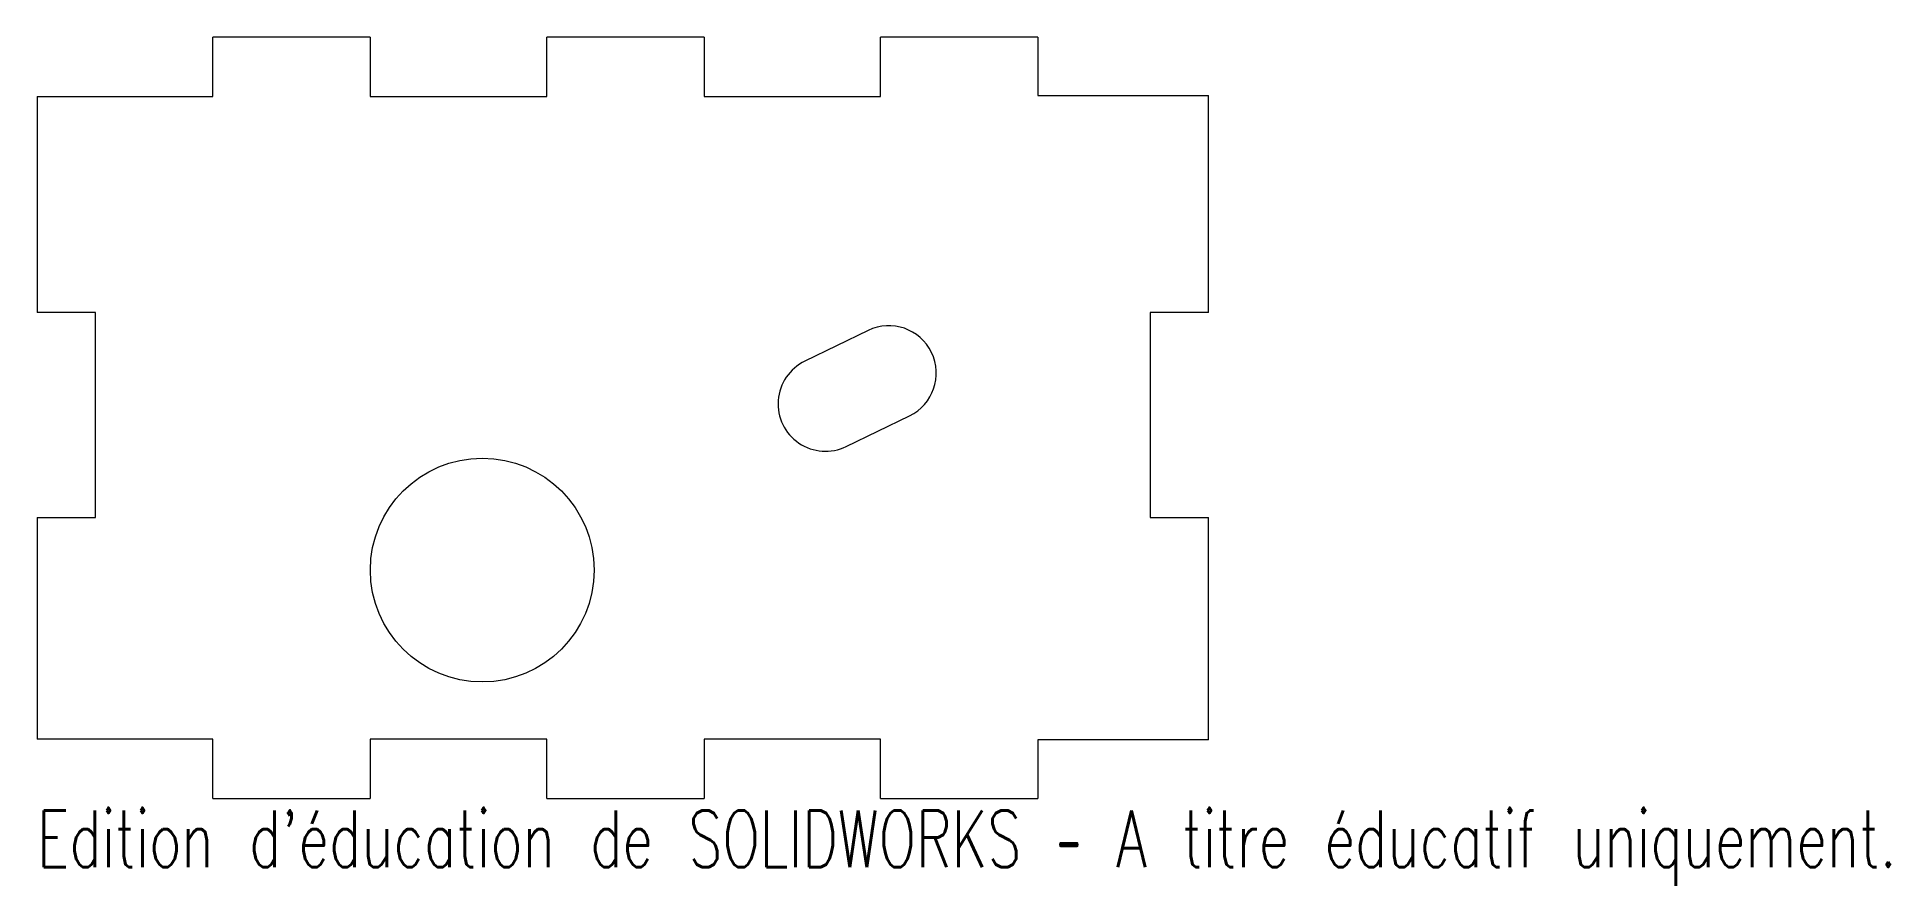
# Model space of a CAD drawing. Header units: millimetres. Extents: x -50 to 108, y -40 to 32.
import ezdxf

# ---------------------------------------------------------------- set-up
doc = ezdxf.new("R2010")
doc.units = ezdxf.units.MM
doc.styles.add('SLDTEXTSTYLE0', font='TXT', dxfattribs={"width": 0.7, "bigfont": 'bigfont'})

msp = doc.modelspace()

# ---------------------------------------------------------------- linework, layer by layer
at = {"color": 7, "linetype": 'Continuous', "lineweight": 15}
for p, q in [((-35, 27.43), (-35, 32.5)), ((-21.57, 32.5), (-35, 32.5)), ((-21.57, 32.5), (-21.57, 27.43)), ((-6.5, 27.43), (-6.5, 32.5)), ((6.93, 32.5), (-6.5, 32.5)), ((6.93, 32.5), (6.93, 27.43)), ((22, 27.43), (22, 32.5)), ((35.43, 32.5), (22, 32.5)), ((35.43, 32.5), (35.43, 27.5)), ((-50, 27.43), (-35, 27.43)), ((-50, 27.43), (-50, 9)), ((-21.57, 27.43), (-6.5, 27.43)), ((6.93, 27.43), (22, 27.43)), ((35.43, 27.5), (50, 27.5)), ((50, 9), (50, 27.5)), ((-45, 9), (-50, 9)), ((-45, -8.5), (-45, 9)), ((50, 9), (45, 9)), ((45, 9), (45, -8.5)), ((20.93, 7.45), (15.53, 4.84)), ((19.07, -2.45), (24.47, 0.16)), ((-50, -8.5), (-45, -8.5)), ((-50, -8.5), (-50, -27.43)), ((45, -8.5), (50, -8.5)), ((50, -27.5), (50, -8.5)), ((-35, -27.43), (-50, -27.43)), ((-35, -32.5), (-35, -27.43)), ((-6.5, -27.43), (-21.57, -27.43)), ((-21.57, -27.43), (-21.57, -32.5)), ((-6.5, -32.5), (-6.5, -27.43)), ((22, -27.43), (6.93, -27.43)), ((6.93, -27.43), (6.93, -32.5)), ((22, -32.5), (22, -27.43)), ((50, -27.5), (35.43, -27.5)), ((35.43, -27.5), (35.43, -32.5)), ((-35, -32.5), (-21.57, -32.5)), ((-6.5, -32.5), (6.93, -32.5)), ((22, -32.5), (35.43, -32.5))]:
    msp.add_line(p, q, dxfattribs=at)
msp.add_circle((-12, -13), 9.55, dxfattribs=at)
for centre, start, end in [((22.7, 3.81), 295.8444, 115.8444), ((17.3, 1.19), 115.8444, 295.8444)]:
    msp.add_arc(centre, 4.05, start, end, dxfattribs=at)

# ---------------------------------------------------------------- texts
at = {"color": 7, "linetype": 'Continuous', "insert": (-50, -33.52), "char_height": 4.8336, "attachment_point": 1, "style": 'SLDTEXTSTYLE0'}
msp.add_mtext("Edition d'éducation de SOLIDWORKS – A titre éducatif uniquement.", dxfattribs=at)

doc.saveas('drawing.dxf')
